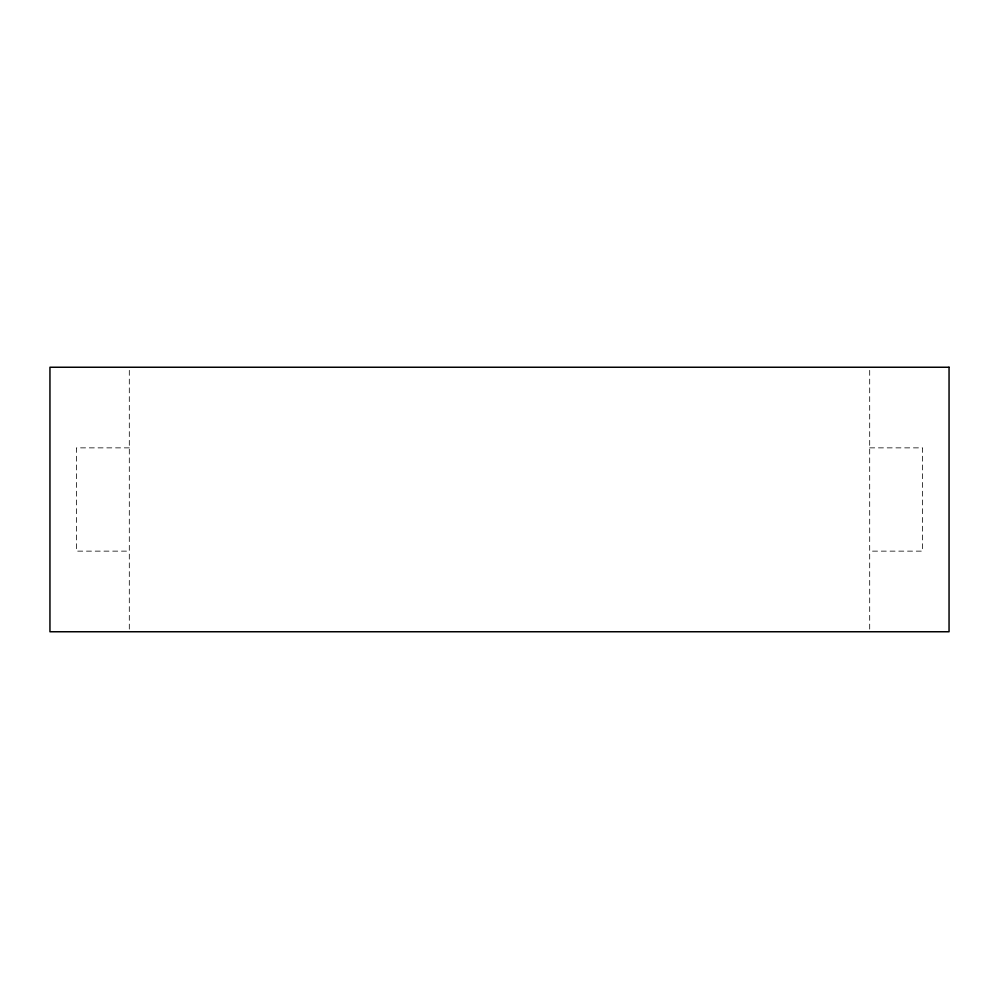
<?xml version="1.0" encoding="UTF-8"?>
<svg xmlns="http://www.w3.org/2000/svg" width="999" height="999" viewBox="0 0 999 999"><rect width="100%" height="100%" fill="white"/><g stroke="black" fill="none" stroke-linecap="round" stroke-linejoin="round"><path stroke-width="0.75" stroke-dasharray="5 3.75" d="M129.308 447.864L76.399 447.864L76.399 551.136L129.308 551.136M869.692 447.864L922.601 447.864L922.601 551.136L869.692 551.136M869.692 370.354L869.692 631.743M129.308 370.354L129.308 631.755"/><path stroke-width="1.5" d="M949.05 367.245L49.95 367.245L49.95 631.755L949.05 631.755L949.05 367.245"/></g></svg>
